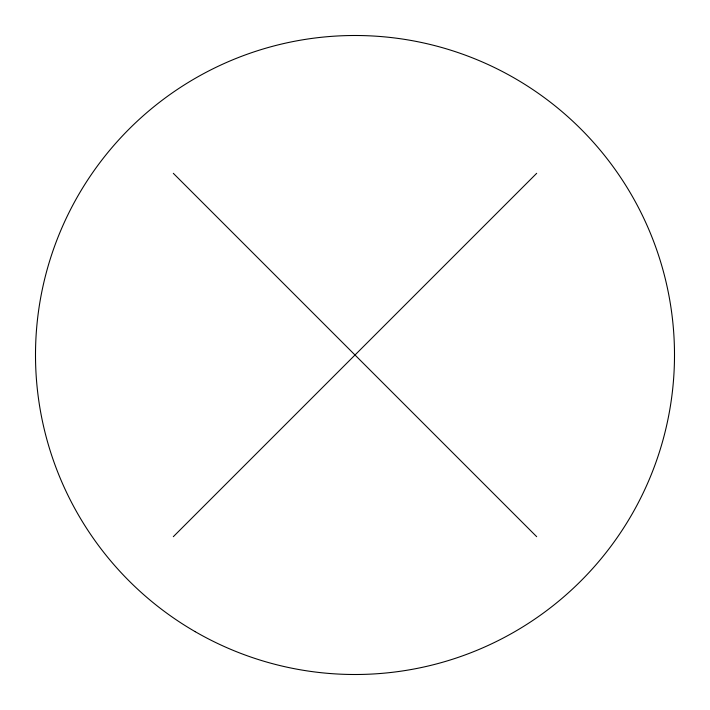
<?xml version="1.0" encoding="UTF-8"?>
<svg xmlns="http://www.w3.org/2000/svg" width="710" height="710" viewBox="0 0 710 710"><rect width="100%" height="100%" fill="white"/><g stroke="black" fill="none" stroke-linecap="round" stroke-linejoin="round"><path stroke-width="1.06" d="M173.32 536.68L536.68 173.32M173.32 173.32L536.68 536.68M195.25 631.696A319.5 319.5 0 0 0 674.5 355A319.5 319.5 0 0 0 195.25 78.304A319.5 319.5 0 0 0 195.25 631.696"/></g></svg>
